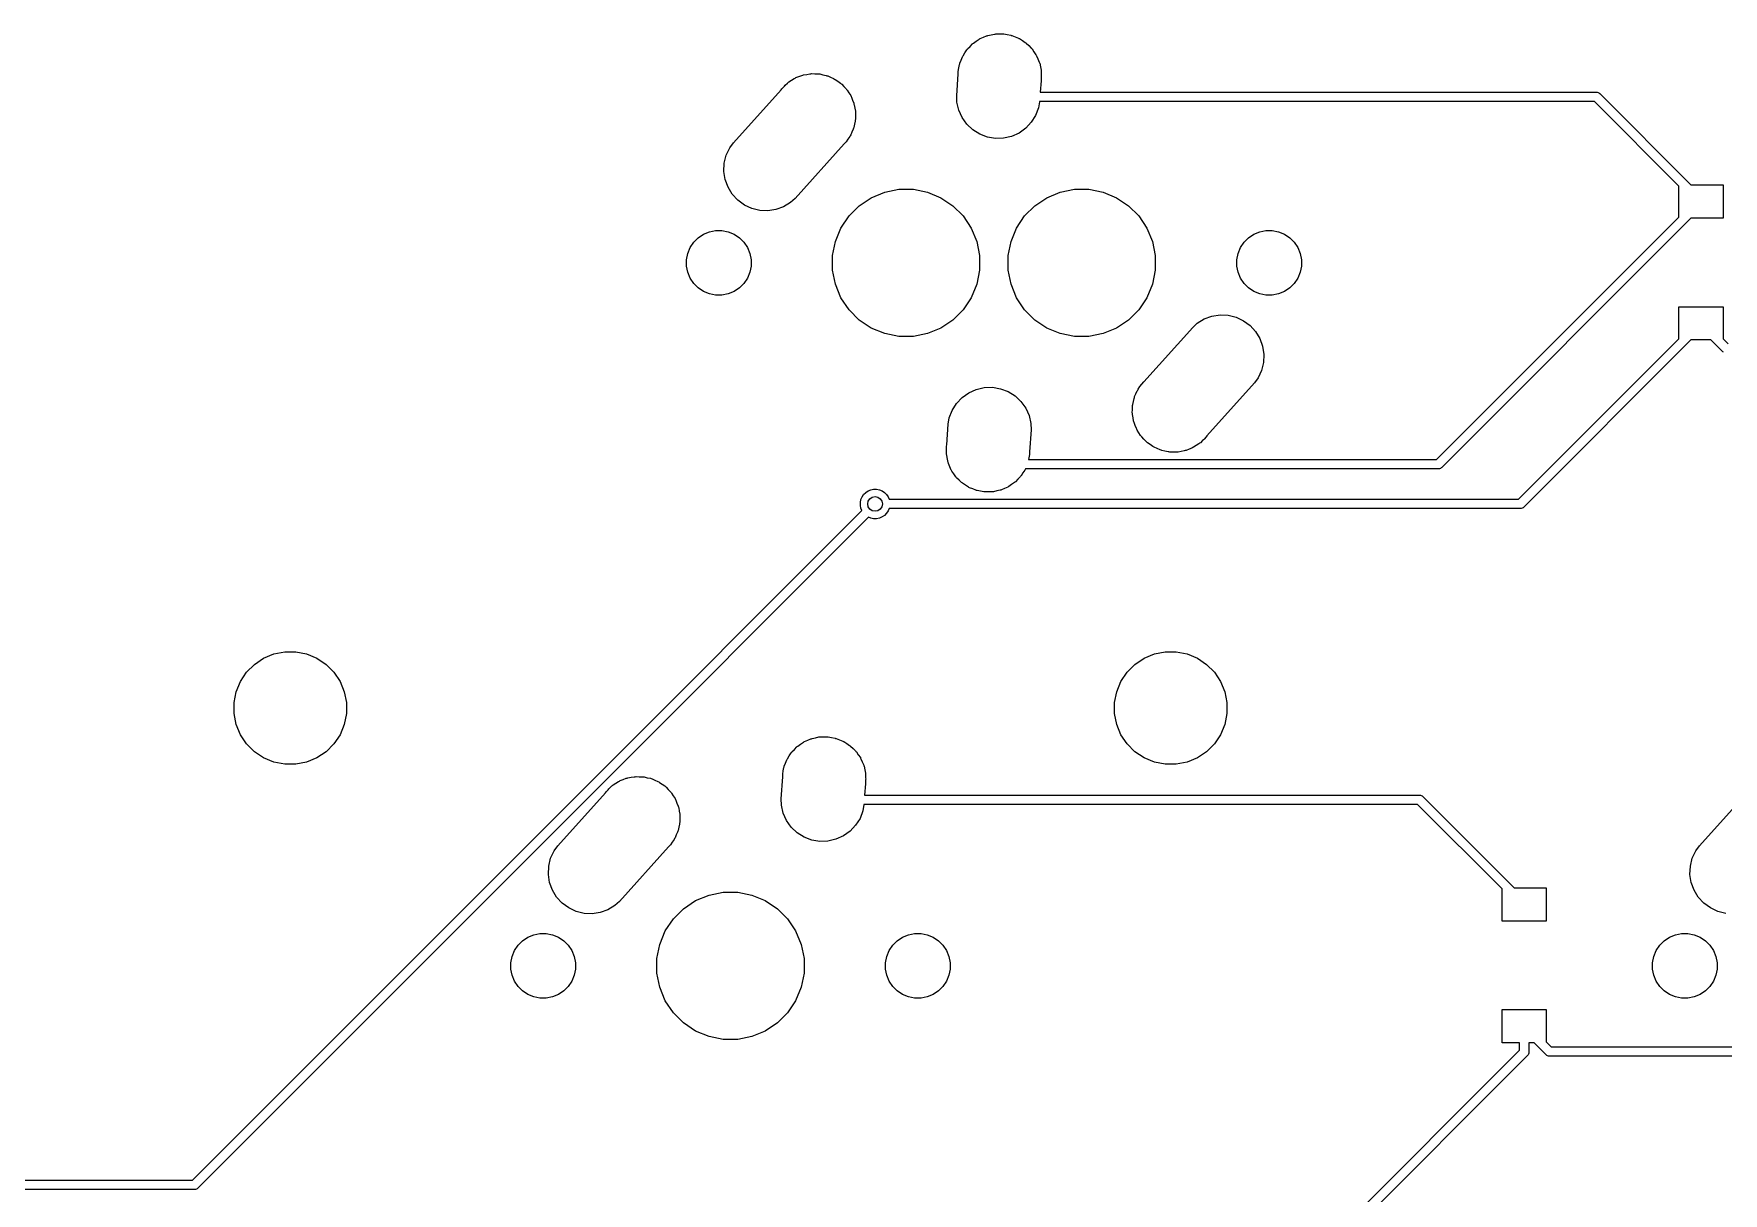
# Model space of a CAD drawing. Extents: x -662 to -203, y -195 to -58.
# Drawn here: x -544.35 to -498.54, y -151.46 to -120.04 of the extents above; entities that cross this region are included whole.
import ezdxf

# ---------------------------------------------------------------- set-up
doc = ezdxf.new("R2010")
doc.units = 0
doc.layers.add('BLACK', color=7, linetype='CONTINUOUS')

msp = doc.modelspace()

# ---------------------------------------------------------------- linework, layer by layer
at = {"layer": 'BLACK', "linetype": 'CONTINUOUS'}
for p, q in [((-519.048, -120.479), (-519.037, -120.467)), ((-519.037, -120.467), (-519.027, -120.454)), ((-519.027, -120.454), (-518.961, -120.387)), ((-518.961, -120.387), (-518.896, -120.318)), ((-518.896, -120.318), (-518.883, -120.309)), ((-518.883, -120.309), (-518.871, -120.297)), ((-518.871, -120.297), (-518.792, -120.244)), ((-518.792, -120.244), (-518.716, -120.19)), ((-518.716, -120.19), (-518.7, -120.183)), ((-518.7, -120.183), (-518.687, -120.174)), ((-518.687, -120.174), (-518.599, -120.138)), ((-518.599, -120.138), (-518.513, -120.099)), ((-518.513, -120.099), (-518.497, -120.095)), ((-518.497, -120.095), (-518.482, -120.089)), ((-518.482, -120.089), (-518.389, -120.071)), ((-518.389, -120.071), (-518.297, -120.049)), ((-518.297, -120.049), (-518.281, -120.049)), ((-518.281, -120.049), (-518.264, -120.046)), ((-518.264, -120.046), (-518.17, -120.046)), ((-518.17, -120.046), (-518.076, -120.043)), ((-518.076, -120.043), (-518.059, -120.046)), ((-518.059, -120.046), (-518.043, -120.046)), ((-518.043, -120.046), (-517.95, -120.064)), ((-517.95, -120.064), (-517.857, -120.08)), ((-517.857, -120.08), (-517.842, -120.086)), ((-517.842, -120.086), (-517.825, -120.089)), ((-517.825, -120.089), (-517.738, -120.125)), ((-517.738, -120.125), (-517.65, -120.159)), ((-517.65, -120.159), (-517.636, -120.167)), ((-517.636, -120.167), (-517.621, -120.174)), ((-517.621, -120.174), (-517.542, -120.226)), ((-517.542, -120.226), (-517.462, -120.276)), ((-517.462, -120.276), (-517.45, -120.288)), ((-517.45, -120.288), (-517.437, -120.297)), ((-517.437, -120.297), (-517.37, -120.364)), ((-517.37, -120.364), (-517.301, -120.428)), ((-517.301, -120.428), (-517.292, -120.442)), ((-517.292, -120.442), (-517.28, -120.454)), ((-517.28, -120.454), (-517.227, -120.532)), ((-519.26, -120.967), (-519.245, -120.874)), ((-519.245, -120.874), (-519.239, -120.859)), ((-519.239, -120.859), (-519.235, -120.843)), ((-519.235, -120.843), (-519.199, -120.755)), ((-519.199, -120.755), (-519.166, -120.667)), ((-519.166, -120.667), (-519.157, -120.653)), ((-519.157, -120.653), (-519.151, -120.638)), ((-519.151, -120.638), (-519.098, -120.559)), ((-519.098, -120.559), (-519.048, -120.479)), ((-517.227, -120.532), (-517.173, -120.609)), ((-517.173, -120.609), (-517.166, -120.624)), ((-517.166, -120.624), (-517.157, -120.638)), ((-517.157, -120.638), (-517.121, -120.725)), ((-517.121, -120.725), (-517.082, -120.811)), ((-517.082, -120.811), (-517.078, -120.827)), ((-517.078, -120.827), (-517.072, -120.843)), ((-517.072, -120.843), (-517.053, -120.935)), ((-517.053, -120.935), (-517.032, -121.027)), ((-523.972, -121.438), (-523.911, -121.377)), ((-523.911, -121.377), (-523.89, -121.363)), ((-523.89, -121.363), (-523.872, -121.346)), ((-523.872, -121.346), (-523.798, -121.302)), ((-523.798, -121.302), (-523.727, -121.254)), ((-523.727, -121.254), (-523.703, -121.244)), ((-523.703, -121.244), (-523.682, -121.231)), ((-523.682, -121.231), (-523.601, -121.202)), ((-523.601, -121.202), (-523.522, -121.169)), ((-523.522, -121.169), (-523.497, -121.164)), ((-523.497, -121.164), (-523.474, -121.156)), ((-523.474, -121.156), (-523.389, -121.142)), ((-523.389, -121.142), (-523.304, -121.126)), ((-523.304, -121.126), (-523.279, -121.126)), ((-523.279, -121.126), (-523.255, -121.122)), ((-523.255, -121.122), (-523.169, -121.126)), ((-523.169, -121.126), (-523.083, -121.126)), ((-523.083, -121.126), (-523.058, -121.131)), ((-523.058, -121.131), (-523.033, -121.132)), ((-523.033, -121.132), (-522.95, -121.152)), ((-522.95, -121.152), (-522.865, -121.169)), ((-522.865, -121.169), (-522.842, -121.178)), ((-522.842, -121.178), (-522.818, -121.184)), ((-522.818, -121.184), (-522.74, -121.221)), ((-522.74, -121.221), (-522.661, -121.254)), ((-522.661, -121.254), (-522.64, -121.268)), ((-522.64, -121.268), (-522.617, -121.278)), ((-522.617, -121.278), (-522.548, -121.329)), ((-522.548, -121.329), (-522.477, -121.377)), ((-522.477, -121.377), (-522.459, -121.395)), ((-519.32, -121.728), (-519.279, -121.132)), ((-519.279, -121.06), (-519.26, -120.967)), ((-519.279, -121.132), (-519.279, -121.06)), ((-517.036, -121.32), (-517.057, -121.624)), ((-517.029, -121.282), (-517.036, -121.32)), ((-517.032, -121.027), (-517.032, -121.044)), ((-517.032, -121.044), (-517.029, -121.06)), ((-517.029, -121.06), (-517.029, -121.154)), ((-517.029, -121.154), (-517.028, -121.193)), ((-517.028, -121.193), (-517.029, -121.209)), ((-517.029, -121.209), (-517.029, -121.282)), ((-525.378, -123.001), (-524.085, -121.559)), ((-524.085, -121.559), (-524.067, -121.534)), ((-524.067, -121.534), (-524.011, -121.477)), ((-524.011, -121.477), (-523.994, -121.458)), ((-523.994, -121.458), (-523.972, -121.438)), ((-522.459, -121.395), (-522.439, -121.409)), ((-522.439, -121.409), (-522.381, -121.473)), ((-522.381, -121.473), (-522.32, -121.534)), ((-522.32, -121.534), (-522.306, -121.554)), ((-522.306, -121.554), (-522.289, -121.573)), ((-522.289, -121.573), (-522.244, -121.646)), ((-522.244, -121.646), (-522.197, -121.718)), ((-522.197, -121.718), (-522.187, -121.741)), ((-522.187, -121.741), (-522.174, -121.762)), ((-522.174, -121.762), (-522.145, -121.843)), ((-522.145, -121.843), (-522.112, -121.923)), ((-519.315, -121.894), (-519.32, -121.728)), ((-517.057, -121.624), (-501.985, -121.624)), ((-501.985, -121.624), (-501.979, -121.623)), ((-501.979, -121.623), (-501.973, -121.624)), ((-501.973, -121.624), (-501.954, -121.626)), ((-501.954, -121.626), (-501.93, -121.633)), ((-501.93, -121.633), (-501.908, -121.645)), ((-501.908, -121.645), (-501.889, -121.66)), ((-501.889, -121.66), (-501.885, -121.665)), ((-501.885, -121.665), (-499.412, -124.138)), ((-522.112, -121.923), (-522.107, -121.947)), ((-522.107, -121.947), (-522.098, -121.971)), ((-522.098, -121.971), (-522.085, -122.056)), ((-522.085, -122.056), (-522.069, -122.14)), ((-522.069, -122.14), (-522.069, -122.165)), ((-522.069, -122.165), (-522.065, -122.19)), ((-522.065, -122.19), (-522.069, -122.276)), ((-522.069, -122.276), (-522.069, -122.362)), ((-519.265, -122.11), (-519.315, -121.894)), ((-519.175, -122.313), (-519.265, -122.11)), ((-517.181, -122.254), (-517.299, -122.442)), ((-517.103, -122.047), (-517.181, -122.254)), ((-517.075, -121.883), (-517.103, -122.047)), ((-502.032, -121.878), (-517.075, -121.878)), ((-517.075, -121.878), (-517.075, -121.883)), ((-499.742, -124.168), (-502.032, -121.878)), ((-522.164, -122.704), (-522.197, -122.784)), ((-522.127, -122.626), (-522.164, -122.704)), ((-522.121, -122.602), (-522.127, -122.626)), ((-522.112, -122.579), (-522.121, -122.602)), ((-522.095, -122.495), (-522.112, -122.579)), ((-522.075, -122.411), (-522.095, -122.495)), ((-522.074, -122.386), (-522.075, -122.411)), ((-522.069, -122.362), (-522.074, -122.386)), ((-519.046, -122.493), (-519.175, -122.313)), ((-518.885, -122.645), (-519.046, -122.493)), ((-518.697, -122.763), (-518.885, -122.645)), ((-518.49, -122.842), (-518.697, -122.763)), ((-517.632, -122.732), (-517.834, -122.822)), ((-517.451, -122.603), (-517.632, -122.732)), ((-517.299, -122.442), (-517.451, -122.603)), ((-525.57, -123.335), (-525.476, -123.134)), ((-525.476, -123.134), (-525.378, -123.001)), ((-522.377, -123.025), (-523.703, -124.503)), ((-522.32, -122.968), (-522.377, -123.025)), ((-522.272, -122.896), (-522.32, -122.968)), ((-522.221, -122.827), (-522.272, -122.896)), ((-522.211, -122.804), (-522.221, -122.827)), ((-522.197, -122.784), (-522.211, -122.804)), ((-518.271, -122.878), (-518.49, -122.842)), ((-518.05, -122.872), (-518.271, -122.878)), ((-517.834, -122.822), (-518.05, -122.872)), ((-525.632, -123.772), (-525.623, -123.55)), ((-525.623, -123.55), (-525.57, -123.335)), ((-525.599, -123.991), (-525.632, -123.772)), ((-525.523, -124.199), (-525.599, -123.991)), ((-499.412, -124.138), (-498.542, -124.138)), ((-498.542, -124.138), (-498.542, -125.038)), ((-525.408, -124.389), (-525.523, -124.199)), ((-525.259, -124.552), (-525.408, -124.389)), ((-525.08, -124.683), (-525.259, -124.552)), ((-523.703, -124.503), (-523.826, -124.615)), ((-521.965, -124.702), (-521.638, -124.484)), ((-521.638, -124.484), (-521.275, -124.333)), ((-521.275, -124.333), (-520.89, -124.257)), ((-520.89, -124.257), (-520.497, -124.257)), ((-520.497, -124.257), (-520.112, -124.333)), ((-520.112, -124.333), (-519.749, -124.484)), ((-519.749, -124.484), (-519.423, -124.702)), ((-517.202, -124.702), (-516.876, -124.484)), ((-516.876, -124.484), (-516.513, -124.333)), ((-516.513, -124.333), (-516.128, -124.257)), ((-516.128, -124.257), (-515.735, -124.257)), ((-515.735, -124.257), (-515.35, -124.333)), ((-515.35, -124.333), (-514.987, -124.484)), ((-514.987, -124.484), (-514.66, -124.702)), ((-499.742, -125.008), (-499.742, -124.168)), ((-524.879, -124.777), (-525.08, -124.683)), ((-524.664, -124.83), (-524.879, -124.777)), ((-524.443, -124.839), (-524.664, -124.83)), ((-524.223, -124.806), (-524.443, -124.839)), ((-524.015, -124.73), (-524.223, -124.806)), ((-523.826, -124.615), (-524.015, -124.73)), ((-522.461, -125.306), (-522.242, -124.98)), ((-522.242, -124.98), (-521.965, -124.702)), ((-519.423, -124.702), (-519.145, -124.98)), ((-519.145, -124.98), (-518.927, -125.306)), ((-517.698, -125.306), (-517.48, -124.98)), ((-517.48, -124.98), (-517.202, -124.702)), ((-514.66, -124.702), (-514.382, -124.98)), ((-514.382, -124.98), (-514.164, -125.306)), ((-506.309, -131.576), (-499.742, -125.008)), ((-499.412, -125.038), (-506.162, -131.788)), ((-498.542, -125.038), (-499.412, -125.038)), ((-526.331, -125.571), (-526.188, -125.475)), ((-526.188, -125.475), (-526.029, -125.409)), ((-526.029, -125.409), (-525.86, -125.376)), ((-525.86, -125.376), (-525.687, -125.376)), ((-525.687, -125.376), (-525.518, -125.409)), ((-525.518, -125.409), (-525.359, -125.475)), ((-525.359, -125.475), (-525.216, -125.571)), ((-522.611, -125.669), (-522.461, -125.306)), ((-518.927, -125.306), (-518.776, -125.669)), ((-517.848, -125.669), (-517.698, -125.306)), ((-514.164, -125.306), (-514.014, -125.669)), ((-511.409, -125.571), (-511.266, -125.475)), ((-511.266, -125.475), (-511.106, -125.409)), ((-511.106, -125.409), (-510.937, -125.376)), ((-510.937, -125.376), (-510.765, -125.376)), ((-510.765, -125.376), (-510.596, -125.409)), ((-510.596, -125.409), (-510.437, -125.475)), ((-510.437, -125.475), (-510.293, -125.571)), ((-526.615, -125.995), (-526.549, -125.836)), ((-526.549, -125.836), (-526.453, -125.693)), ((-526.453, -125.693), (-526.331, -125.571)), ((-525.216, -125.571), (-525.094, -125.693)), ((-525.094, -125.693), (-524.998, -125.836)), ((-524.998, -125.836), (-524.932, -125.995)), ((-522.688, -126.054), (-522.611, -125.669)), ((-518.776, -125.669), (-518.7, -126.054)), ((-517.925, -126.054), (-517.848, -125.669)), ((-514.014, -125.669), (-513.937, -126.054)), ((-511.693, -125.995), (-511.627, -125.836)), ((-511.627, -125.836), (-511.531, -125.693)), ((-511.531, -125.693), (-511.409, -125.571)), ((-510.293, -125.571), (-510.171, -125.693)), ((-510.171, -125.693), (-510.076, -125.836)), ((-510.076, -125.836), (-510.01, -125.995)), ((-526.649, -126.165), (-526.615, -125.995)), ((-526.649, -126.337), (-526.649, -126.165)), ((-526.615, -126.506), (-526.649, -126.337)), ((-524.932, -125.995), (-524.899, -126.165)), ((-524.899, -126.337), (-524.932, -126.506)), ((-524.899, -126.165), (-524.899, -126.337)), ((-522.688, -126.447), (-522.688, -126.054)), ((-518.7, -126.054), (-518.7, -126.447)), ((-517.925, -126.447), (-517.925, -126.054)), ((-513.937, -126.054), (-513.937, -126.447)), ((-511.726, -126.165), (-511.693, -125.995)), ((-511.726, -126.337), (-511.726, -126.165)), ((-511.693, -126.506), (-511.726, -126.337)), ((-510.01, -125.995), (-509.976, -126.165)), ((-509.976, -126.337), (-510.01, -126.506)), ((-509.976, -126.165), (-509.976, -126.337)), ((-526.549, -126.665), (-526.615, -126.506)), ((-526.453, -126.808), (-526.549, -126.665)), ((-526.331, -126.93), (-526.453, -126.808)), ((-525.094, -126.808), (-525.216, -126.93)), ((-524.998, -126.665), (-525.094, -126.808)), ((-524.932, -126.506), (-524.998, -126.665)), ((-522.611, -126.832), (-522.688, -126.447)), ((-522.461, -127.195), (-522.611, -126.832)), ((-518.776, -126.832), (-518.927, -127.195)), ((-518.7, -126.447), (-518.776, -126.832)), ((-517.848, -126.832), (-517.925, -126.447)), ((-517.698, -127.195), (-517.848, -126.832)), ((-514.014, -126.832), (-514.164, -127.195)), ((-513.937, -126.447), (-514.014, -126.832)), ((-511.627, -126.665), (-511.693, -126.506)), ((-511.531, -126.808), (-511.627, -126.665)), ((-511.409, -126.93), (-511.531, -126.808)), ((-510.171, -126.808), (-510.293, -126.93)), ((-510.076, -126.665), (-510.171, -126.808)), ((-510.01, -126.506), (-510.076, -126.665)), ((-526.188, -127.026), (-526.331, -126.93)), ((-526.029, -127.092), (-526.188, -127.026)), ((-525.86, -127.126), (-526.029, -127.092)), ((-525.687, -127.126), (-525.86, -127.126)), ((-525.518, -127.092), (-525.687, -127.126)), ((-525.359, -127.026), (-525.518, -127.092)), ((-525.216, -126.93), (-525.359, -127.026)), ((-522.242, -127.522), (-522.461, -127.195)), ((-518.927, -127.195), (-519.145, -127.522)), ((-517.48, -127.522), (-517.698, -127.195)), ((-514.164, -127.195), (-514.382, -127.522)), ((-511.266, -127.026), (-511.409, -126.93)), ((-511.106, -127.092), (-511.266, -127.026)), ((-510.937, -127.126), (-511.106, -127.092)), ((-510.765, -127.126), (-510.937, -127.126)), ((-510.596, -127.092), (-510.765, -127.126)), ((-510.437, -127.026), (-510.596, -127.092)), ((-510.293, -126.93), (-510.437, -127.026)), ((-521.965, -127.799), (-522.242, -127.522)), ((-521.638, -128.018), (-521.965, -127.799)), ((-519.423, -127.799), (-519.749, -128.018)), ((-519.145, -127.522), (-519.423, -127.799)), ((-517.202, -127.799), (-517.48, -127.522)), ((-516.876, -128.018), (-517.202, -127.799)), ((-514.66, -127.799), (-514.987, -128.018)), ((-514.382, -127.522), (-514.66, -127.799)), ((-512.799, -127.886), (-512.61, -127.771)), ((-512.61, -127.771), (-512.401, -127.696)), ((-512.401, -127.696), (-512.182, -127.662)), ((-512.182, -127.662), (-511.961, -127.672)), ((-511.961, -127.672), (-511.746, -127.724)), ((-511.746, -127.724), (-511.545, -127.818)), ((-499.742, -128.308), (-499.742, -127.438)), ((-499.742, -127.438), (-498.542, -127.438)), ((-498.542, -127.438), (-498.542, -128.308)), ((-521.275, -128.168), (-521.638, -128.018)), ((-520.89, -128.245), (-521.275, -128.168)), ((-520.497, -128.245), (-520.89, -128.245)), ((-520.112, -128.168), (-520.497, -128.245)), ((-519.749, -128.018), (-520.112, -128.168)), ((-516.513, -128.168), (-516.876, -128.018)), ((-516.128, -128.245), (-516.513, -128.168)), ((-515.735, -128.245), (-516.128, -128.245)), ((-515.35, -128.168), (-515.735, -128.245)), ((-514.987, -128.018), (-515.35, -128.168)), ((-514.248, -129.477), (-512.922, -127.998)), ((-512.922, -127.998), (-512.799, -127.886)), ((-511.545, -127.818), (-511.366, -127.949)), ((-511.366, -127.949), (-511.217, -128.113)), ((-511.217, -128.113), (-511.102, -128.302)), ((-511.102, -128.302), (-511.026, -128.511)), ((-511.026, -128.511), (-510.992, -128.73)), ((-504.089, -132.656), (-499.742, -128.308)), ((-499.412, -128.338), (-503.942, -132.868)), ((-498.871, -128.338), (-499.412, -128.338)), ((-498.552, -128.657), (-498.871, -128.338)), ((-498.548, -128.662), (-498.552, -128.657)), ((-498.534, -128.674), (-498.548, -128.662)), ((-498.542, -128.308), (-498.406, -128.445)), ((-511.055, -129.166), (-511.149, -129.367)), ((-511.002, -128.951), (-511.055, -129.166)), ((-510.992, -128.73), (-511.002, -128.951)), ((-518.791, -129.679), (-518.575, -129.629)), ((-518.575, -129.629), (-518.353, -129.623)), ((-518.353, -129.623), (-518.135, -129.66)), ((-514.404, -129.674), (-514.353, -129.605)), ((-514.353, -129.605), (-514.305, -129.534)), ((-514.305, -129.534), (-514.248, -129.477)), ((-511.247, -129.501), (-512.54, -130.942)), ((-511.149, -129.367), (-511.247, -129.501)), ((-519.443, -130.247), (-519.326, -130.059)), ((-519.326, -130.059), (-519.174, -129.898)), ((-519.174, -129.898), (-518.993, -129.77)), ((-518.993, -129.77), (-518.791, -129.679)), ((-518.135, -129.66), (-517.928, -129.739)), ((-517.928, -129.739), (-517.74, -129.856)), ((-517.74, -129.856), (-517.579, -130.008)), ((-517.579, -130.008), (-517.45, -130.189)), ((-514.551, -130.115), (-514.55, -130.09)), ((-514.55, -130.09), (-514.53, -130.007)), ((-514.53, -130.007), (-514.513, -129.923)), ((-514.513, -129.923), (-514.503, -129.899)), ((-514.503, -129.899), (-514.497, -129.875)), ((-514.497, -129.875), (-514.461, -129.797)), ((-514.461, -129.797), (-514.428, -129.718)), ((-514.428, -129.718), (-514.414, -129.697)), ((-514.414, -129.697), (-514.404, -129.674)), ((-519.55, -130.618), (-519.522, -130.454)), ((-519.522, -130.454), (-519.443, -130.247)), ((-517.45, -130.189), (-517.359, -130.391)), ((-517.359, -130.391), (-517.31, -130.607)), ((-514.56, -130.312), (-514.556, -130.226)), ((-514.556, -130.337), (-514.56, -130.312)), ((-514.556, -130.14), (-514.551, -130.115)), ((-514.556, -130.226), (-514.556, -130.14)), ((-514.556, -130.362), (-514.556, -130.337)), ((-514.539, -130.446), (-514.556, -130.362)), ((-514.526, -130.531), (-514.539, -130.446)), ((-514.518, -130.554), (-514.526, -130.531)), ((-514.513, -130.579), (-514.518, -130.554)), ((-519.589, -131.182), (-519.55, -130.618)), ((-517.305, -130.773), (-517.346, -131.369)), ((-517.31, -130.607), (-517.305, -130.773)), ((-514.48, -130.658), (-514.513, -130.579)), ((-514.451, -130.739), (-514.48, -130.658)), ((-514.438, -130.761), (-514.451, -130.739)), ((-514.428, -130.784), (-514.438, -130.761)), ((-514.38, -130.855), (-514.428, -130.784)), ((-514.336, -130.929), (-514.38, -130.855)), ((-514.319, -130.947), (-514.336, -130.929)), ((-514.305, -130.968), (-514.319, -130.947)), ((-514.244, -131.029), (-514.305, -130.968)), ((-512.557, -130.968), (-512.614, -131.025)), ((-512.54, -130.942), (-512.557, -130.968)), ((-519.597, -131.308), (-519.596, -131.292)), ((-519.596, -131.347), (-519.597, -131.308)), ((-519.596, -131.22), (-519.589, -131.182)), ((-519.596, -131.292), (-519.596, -131.22)), ((-519.596, -131.442), (-519.596, -131.347)), ((-519.593, -131.458), (-519.596, -131.442)), ((-519.592, -131.474), (-519.593, -131.458)), ((-517.346, -131.442), (-517.365, -131.534)), ((-517.346, -131.369), (-517.346, -131.442)), ((-514.186, -131.092), (-514.244, -131.029)), ((-514.166, -131.107), (-514.186, -131.092)), ((-514.148, -131.125), (-514.166, -131.107)), ((-514.077, -131.172), (-514.148, -131.125)), ((-514.007, -131.223), (-514.077, -131.172)), ((-513.985, -131.234), (-514.007, -131.223)), ((-513.964, -131.248), (-513.985, -131.234)), ((-513.885, -131.281), (-513.964, -131.248)), ((-513.807, -131.317), (-513.885, -131.281)), ((-513.782, -131.323), (-513.807, -131.317)), ((-513.759, -131.332), (-513.782, -131.323)), ((-513.675, -131.349), (-513.759, -131.332)), ((-513.591, -131.37), (-513.675, -131.349)), ((-513.566, -131.371), (-513.591, -131.37)), ((-513.542, -131.376), (-513.566, -131.371)), ((-513.456, -131.376), (-513.542, -131.376)), ((-513.37, -131.379), (-513.456, -131.376)), ((-513.345, -131.376), (-513.37, -131.379)), ((-513.32, -131.376), (-513.345, -131.376)), ((-513.236, -131.359), (-513.32, -131.376)), ((-513.151, -131.346), (-513.236, -131.359)), ((-513.128, -131.337), (-513.151, -131.346)), ((-513.103, -131.332), (-513.128, -131.337)), ((-513.023, -131.3), (-513.103, -131.332)), ((-512.943, -131.27), (-513.023, -131.3)), ((-512.921, -131.257), (-512.943, -131.27)), ((-512.898, -131.248), (-512.921, -131.257)), ((-512.827, -131.2), (-512.898, -131.248)), ((-512.753, -131.155), (-512.827, -131.2)), ((-512.735, -131.138), (-512.753, -131.155)), ((-512.714, -131.125), (-512.735, -131.138)), ((-512.653, -131.064), (-512.714, -131.125)), ((-512.631, -131.043), (-512.653, -131.064)), ((-512.614, -131.025), (-512.631, -131.043)), ((-519.571, -131.566), (-519.592, -131.474)), ((-519.553, -131.659), (-519.571, -131.566)), ((-519.547, -131.674), (-519.553, -131.659)), ((-519.543, -131.69), (-519.547, -131.674)), ((-519.504, -131.776), (-519.543, -131.69)), ((-519.468, -131.864), (-519.504, -131.776)), ((-519.459, -131.877), (-519.468, -131.864)), ((-519.452, -131.893), (-519.459, -131.877)), ((-519.397, -131.969), (-519.452, -131.893)), ((-517.474, -131.864), (-517.527, -131.942)), ((-517.468, -131.848), (-517.474, -131.864)), ((-517.459, -131.834), (-517.468, -131.848)), ((-517.457, -131.83), (-517.459, -131.834)), ((-506.263, -131.83), (-517.457, -131.83)), ((-517.365, -131.534), (-517.372, -131.576)), ((-517.372, -131.576), (-506.309, -131.576)), ((-506.256, -131.83), (-506.263, -131.83)), ((-506.25, -131.83), (-506.256, -131.83)), ((-506.232, -131.828), (-506.25, -131.83)), ((-506.208, -131.821), (-506.232, -131.828)), ((-506.186, -131.809), (-506.208, -131.821)), ((-506.166, -131.793), (-506.186, -131.809)), ((-506.162, -131.788), (-506.166, -131.793)), ((-521.651, -132.398), (-521.574, -132.383)), ((-521.574, -132.383), (-521.495, -132.383)), ((-521.495, -132.383), (-521.418, -132.398)), ((-519.345, -132.048), (-519.397, -131.969)), ((-519.333, -132.06), (-519.345, -132.048)), ((-519.324, -132.073), (-519.333, -132.06)), ((-519.255, -132.138), (-519.324, -132.073)), ((-519.188, -132.205), (-519.255, -132.138)), ((-519.174, -132.214), (-519.188, -132.205)), ((-519.162, -132.225), (-519.174, -132.214)), ((-519.082, -132.275), (-519.162, -132.225)), ((-519.004, -132.328), (-519.082, -132.275)), ((-518.989, -132.334), (-519.004, -132.328)), ((-518.975, -132.343), (-518.989, -132.334)), ((-518.886, -132.376), (-518.975, -132.343)), ((-518.799, -132.412), (-518.886, -132.376)), ((-518.025, -132.364), (-518.111, -132.402)), ((-517.938, -132.328), (-518.025, -132.364)), ((-517.924, -132.318), (-517.938, -132.328)), ((-517.909, -132.312), (-517.924, -132.318)), ((-517.832, -132.257), (-517.909, -132.312)), ((-517.754, -132.205), (-517.832, -132.257)), ((-517.742, -132.193), (-517.754, -132.205)), ((-517.729, -132.183), (-517.742, -132.193)), ((-517.664, -132.115), (-517.729, -132.183)), ((-517.597, -132.048), (-517.664, -132.115)), ((-517.588, -132.034), (-517.597, -132.048)), ((-517.577, -132.022), (-517.588, -132.034)), ((-517.527, -131.942), (-517.577, -132.022)), ((-521.935, -132.743), (-521.919, -132.666)), ((-521.935, -132.822), (-521.935, -132.743)), ((-521.919, -132.899), (-521.935, -132.822)), ((-521.919, -132.666), (-521.889, -132.593)), ((-521.889, -132.593), (-521.845, -132.528)), ((-521.845, -132.528), (-521.79, -132.472)), ((-521.79, -132.472), (-521.724, -132.428)), ((-521.724, -132.428), (-521.651, -132.398)), ((-521.418, -132.398), (-521.345, -132.428)), ((-521.345, -132.428), (-521.28, -132.472)), ((-521.28, -132.472), (-521.224, -132.528)), ((-521.224, -132.528), (-521.18, -132.593)), ((-521.18, -132.593), (-521.154, -132.656)), ((-521.154, -132.656), (-504.089, -132.656)), ((-518.783, -132.416), (-518.799, -132.412)), ((-518.767, -132.422), (-518.783, -132.416)), ((-518.674, -132.437), (-518.767, -132.422)), ((-518.582, -132.456), (-518.674, -132.437)), ((-518.565, -132.456), (-518.582, -132.456)), ((-518.549, -132.458), (-518.565, -132.456)), ((-518.455, -132.456), (-518.549, -132.458)), ((-518.36, -132.456), (-518.455, -132.456)), ((-518.344, -132.452), (-518.36, -132.456)), ((-518.327, -132.452), (-518.344, -132.452)), ((-518.236, -132.431), (-518.327, -132.452)), ((-518.143, -132.412), (-518.236, -132.431)), ((-518.128, -132.406), (-518.143, -132.412)), ((-518.111, -132.402), (-518.128, -132.406)), ((-529.487, -140.556), (-521.893, -132.962)), ((-521.714, -133.141), (-529.308, -140.735)), ((-521.893, -132.962), (-521.919, -132.899)), ((-521.651, -133.167), (-521.714, -133.141)), ((-521.574, -133.183), (-521.651, -133.167)), ((-521.495, -133.183), (-521.574, -133.183)), ((-521.418, -133.167), (-521.495, -133.183)), ((-521.345, -133.137), (-521.418, -133.167)), ((-521.28, -133.093), (-521.345, -133.137)), ((-521.224, -133.038), (-521.28, -133.093)), ((-521.18, -132.972), (-521.224, -133.038)), ((-521.154, -132.91), (-521.18, -132.972)), ((-504.043, -132.91), (-521.154, -132.91)), ((-504.036, -132.91), (-504.043, -132.91)), ((-504.03, -132.91), (-504.036, -132.91)), ((-504.012, -132.908), (-504.03, -132.91)), ((-503.988, -132.901), (-504.012, -132.908)), ((-503.966, -132.889), (-503.988, -132.901)), ((-503.946, -132.873), (-503.966, -132.889)), ((-503.942, -132.868), (-503.946, -132.873)), ((-538.366, -137.132), (-538.116, -136.965)), ((-538.116, -136.965), (-537.839, -136.85)), ((-537.839, -136.85), (-537.544, -136.792)), ((-537.544, -136.792), (-537.244, -136.792)), ((-537.244, -136.792), (-536.95, -136.85)), ((-536.95, -136.85), (-536.672, -136.965)), ((-536.672, -136.965), (-536.423, -137.132)), ((-514.49, -137.132), (-514.24, -136.965)), ((-514.24, -136.965), (-513.963, -136.85)), ((-513.963, -136.85), (-513.668, -136.792)), ((-513.668, -136.792), (-513.368, -136.792)), ((-513.368, -136.792), (-513.074, -136.85)), ((-513.074, -136.85), (-512.796, -136.965)), ((-512.796, -136.965), (-512.547, -137.132)), ((-538.745, -137.594), (-538.578, -137.344)), ((-538.578, -137.344), (-538.366, -137.132)), ((-536.423, -137.132), (-536.21, -137.344)), ((-536.21, -137.344), (-536.044, -137.594)), ((-514.869, -137.594), (-514.702, -137.344)), ((-514.702, -137.344), (-514.49, -137.132)), ((-512.547, -137.132), (-512.334, -137.344)), ((-512.334, -137.344), (-512.168, -137.594)), ((-538.918, -138.166), (-538.86, -137.871)), ((-538.86, -137.871), (-538.745, -137.594)), ((-536.044, -137.594), (-535.929, -137.871)), ((-535.929, -137.871), (-535.87, -138.166)), ((-515.042, -138.166), (-514.984, -137.871)), ((-514.984, -137.871), (-514.869, -137.594)), ((-512.168, -137.594), (-512.053, -137.871)), ((-512.053, -137.871), (-511.994, -138.166)), ((-538.918, -138.466), (-538.918, -138.166)), ((-535.87, -138.166), (-535.87, -138.466)), ((-515.042, -138.466), (-515.042, -138.166)), ((-511.994, -138.166), (-511.994, -138.466)), ((-538.86, -138.76), (-538.918, -138.466)), ((-538.745, -139.038), (-538.86, -138.76)), ((-535.929, -138.76), (-536.044, -139.038)), ((-535.87, -138.466), (-535.929, -138.76)), ((-514.984, -138.76), (-515.042, -138.466)), ((-514.869, -139.038), (-514.984, -138.76)), ((-512.053, -138.76), (-512.168, -139.038)), ((-511.994, -138.466), (-512.053, -138.76)), ((-538.578, -139.287), (-538.745, -139.038)), ((-536.044, -139.038), (-536.21, -139.287)), ((-523.555, -139.294), (-523.478, -139.24)), ((-523.478, -139.24), (-523.463, -139.233)), ((-523.463, -139.233), (-523.449, -139.224)), ((-523.449, -139.224), (-523.362, -139.188)), ((-523.362, -139.188), (-523.276, -139.149)), ((-523.276, -139.149), (-523.26, -139.145)), ((-523.26, -139.145), (-523.244, -139.139)), ((-523.244, -139.139), (-523.152, -139.121)), ((-523.152, -139.121), (-523.06, -139.099)), ((-523.06, -139.099), (-523.043, -139.099)), ((-523.043, -139.099), (-523.027, -139.096)), ((-523.027, -139.096), (-522.933, -139.096)), ((-522.933, -139.096), (-522.838, -139.093)), ((-522.838, -139.093), (-522.822, -139.096)), ((-522.822, -139.096), (-522.805, -139.096)), ((-522.805, -139.096), (-522.713, -139.114)), ((-522.713, -139.114), (-522.62, -139.13)), ((-522.62, -139.13), (-522.604, -139.136)), ((-522.604, -139.136), (-522.588, -139.139)), ((-522.588, -139.139), (-522.501, -139.175)), ((-522.501, -139.175), (-522.413, -139.209)), ((-522.413, -139.209), (-522.399, -139.217)), ((-522.399, -139.217), (-522.383, -139.224)), ((-522.383, -139.224), (-522.305, -139.276)), ((-514.702, -139.287), (-514.869, -139.038)), ((-512.168, -139.038), (-512.334, -139.287)), ((-538.366, -139.499), (-538.578, -139.287)), ((-538.116, -139.666), (-538.366, -139.499)), ((-537.839, -139.781), (-538.116, -139.666)), ((-536.672, -139.666), (-536.95, -139.781)), ((-536.423, -139.499), (-536.672, -139.666)), ((-536.21, -139.287), (-536.423, -139.499)), ((-523.962, -139.805), (-523.928, -139.717)), ((-523.928, -139.717), (-523.919, -139.703)), ((-523.919, -139.703), (-523.913, -139.688)), ((-523.913, -139.688), (-523.861, -139.609)), ((-523.861, -139.609), (-523.811, -139.529)), ((-523.811, -139.529), (-523.799, -139.517)), ((-523.799, -139.517), (-523.79, -139.504)), ((-523.79, -139.504), (-523.723, -139.437)), ((-523.723, -139.437), (-523.659, -139.368)), ((-523.659, -139.368), (-523.645, -139.359)), ((-523.645, -139.359), (-523.633, -139.347)), ((-523.633, -139.347), (-523.555, -139.294)), ((-522.305, -139.276), (-522.225, -139.326)), ((-522.225, -139.326), (-522.213, -139.338)), ((-522.213, -139.338), (-522.199, -139.347)), ((-522.199, -139.347), (-522.132, -139.414)), ((-522.132, -139.414), (-522.064, -139.478)), ((-522.064, -139.478), (-522.054, -139.492)), ((-522.054, -139.492), (-522.042, -139.504)), ((-522.042, -139.504), (-521.99, -139.582)), ((-521.99, -139.582), (-521.935, -139.659)), ((-521.935, -139.659), (-521.928, -139.674)), ((-521.928, -139.674), (-521.919, -139.688)), ((-521.919, -139.688), (-521.883, -139.775)), ((-514.49, -139.499), (-514.702, -139.287)), ((-514.24, -139.666), (-514.49, -139.499)), ((-513.963, -139.781), (-514.24, -139.666)), ((-512.796, -139.666), (-513.074, -139.781)), ((-512.547, -139.499), (-512.796, -139.666)), ((-512.334, -139.287), (-512.547, -139.499)), ((-537.544, -139.84), (-537.839, -139.781)), ((-537.244, -139.84), (-537.544, -139.84)), ((-536.95, -139.781), (-537.244, -139.84)), ((-528.042, -140.176), (-528.017, -140.172)), ((-528.017, -140.172), (-527.931, -140.176)), ((-524.041, -140.11), (-524.023, -140.017)), ((-524.041, -140.182), (-524.041, -140.11)), ((-524.023, -140.017), (-524.007, -139.924)), ((-524.007, -139.924), (-524.001, -139.909)), ((-524.001, -139.909), (-523.998, -139.893)), ((-523.998, -139.893), (-523.962, -139.805)), ((-521.883, -139.775), (-521.844, -139.861)), ((-521.844, -139.861), (-521.841, -139.877)), ((-521.841, -139.877), (-521.834, -139.893)), ((-521.834, -139.893), (-521.816, -139.985)), ((-521.816, -139.985), (-521.795, -140.077)), ((-521.795, -140.077), (-521.794, -140.094)), ((-521.794, -140.094), (-521.791, -140.11)), ((-521.791, -140.11), (-521.791, -140.204)), ((-513.668, -139.84), (-513.963, -139.781)), ((-513.368, -139.84), (-513.668, -139.84)), ((-513.074, -139.781), (-513.368, -139.84)), ((-540.039, -151.108), (-529.487, -140.556)), ((-530.14, -142.051), (-528.847, -140.609)), ((-529.487, -140.556), (-529.487, -140.556)), ((-528.847, -140.609), (-528.83, -140.584)), ((-528.83, -140.584), (-528.773, -140.527)), ((-528.773, -140.527), (-528.757, -140.508)), ((-528.757, -140.508), (-528.734, -140.488)), ((-528.734, -140.488), (-528.673, -140.427)), ((-528.673, -140.427), (-528.653, -140.413)), ((-528.653, -140.413), (-528.634, -140.396)), ((-528.634, -140.396), (-528.561, -140.352)), ((-528.561, -140.352), (-528.489, -140.304)), ((-528.489, -140.304), (-528.466, -140.294)), ((-528.466, -140.294), (-528.445, -140.281)), ((-528.445, -140.281), (-528.364, -140.252)), ((-528.364, -140.252), (-528.284, -140.219)), ((-528.284, -140.219), (-528.26, -140.214)), ((-528.26, -140.214), (-528.236, -140.206)), ((-528.236, -140.206), (-528.151, -140.192)), ((-528.151, -140.192), (-528.067, -140.176)), ((-528.067, -140.176), (-528.042, -140.176)), ((-527.931, -140.176), (-527.845, -140.176)), ((-527.845, -140.176), (-527.821, -140.181)), ((-527.821, -140.181), (-527.796, -140.182)), ((-527.796, -140.182), (-527.712, -140.202)), ((-527.712, -140.202), (-527.628, -140.219)), ((-527.628, -140.219), (-527.605, -140.228)), ((-527.605, -140.228), (-527.581, -140.234)), ((-527.581, -140.234), (-527.503, -140.271)), ((-527.503, -140.271), (-527.423, -140.304)), ((-527.423, -140.304), (-527.402, -140.318)), ((-527.402, -140.318), (-527.38, -140.328)), ((-527.38, -140.328), (-527.31, -140.379)), ((-527.31, -140.379), (-527.239, -140.427)), ((-527.239, -140.427), (-527.221, -140.445)), ((-527.221, -140.445), (-527.201, -140.459)), ((-527.201, -140.459), (-527.143, -140.523)), ((-527.143, -140.523), (-527.082, -140.584)), ((-527.082, -140.584), (-527.068, -140.604)), ((-527.068, -140.604), (-527.052, -140.623)), ((-527.052, -140.623), (-527.007, -140.696)), ((-524.082, -140.778), (-524.041, -140.182)), ((-521.799, -140.37), (-521.82, -140.674)), ((-521.791, -140.332), (-521.799, -140.37)), ((-521.791, -140.204), (-521.79, -140.243)), ((-521.79, -140.243), (-521.791, -140.259)), ((-521.791, -140.259), (-521.791, -140.332)), ((-499.184, -142.051), (-497.891, -140.609)), ((-529.308, -140.735), (-539.892, -151.32)), ((-529.308, -140.735), (-529.308, -140.735)), ((-527.007, -140.696), (-526.959, -140.768)), ((-526.959, -140.768), (-526.95, -140.791)), ((-526.95, -140.791), (-526.937, -140.812)), ((-526.937, -140.812), (-526.907, -140.893)), ((-526.907, -140.893), (-526.874, -140.973)), ((-526.874, -140.973), (-526.87, -140.997)), ((-526.87, -140.997), (-526.861, -141.021)), ((-526.861, -141.021), (-526.848, -141.106)), ((-524.077, -140.944), (-524.082, -140.778)), ((-524.028, -141.16), (-524.077, -140.944)), ((-521.838, -140.933), (-521.865, -141.097)), ((-521.837, -140.928), (-521.838, -140.933)), ((-506.826, -140.928), (-521.837, -140.928)), ((-521.82, -140.674), (-506.78, -140.674)), ((-504.536, -143.218), (-506.826, -140.928)), ((-506.78, -140.674), (-506.773, -140.673)), ((-506.773, -140.673), (-506.767, -140.674)), ((-506.767, -140.674), (-506.748, -140.676)), ((-506.748, -140.676), (-506.724, -140.683)), ((-506.724, -140.683), (-506.702, -140.695)), ((-506.702, -140.695), (-506.683, -140.71)), ((-506.683, -140.71), (-506.679, -140.715)), ((-506.679, -140.715), (-504.206, -143.188)), ((-526.858, -141.545), (-526.874, -141.629)), ((-526.837, -141.461), (-526.858, -141.545)), ((-526.848, -141.106), (-526.831, -141.19)), ((-526.836, -141.436), (-526.837, -141.461)), ((-526.831, -141.412), (-526.836, -141.436)), ((-526.831, -141.19), (-526.831, -141.215)), ((-526.831, -141.215), (-526.827, -141.24)), ((-526.827, -141.24), (-526.831, -141.326)), ((-526.831, -141.326), (-526.831, -141.412)), ((-523.937, -141.363), (-524.028, -141.16)), ((-523.809, -141.543), (-523.937, -141.363)), ((-523.647, -141.695), (-523.809, -141.543)), ((-522.062, -141.492), (-522.214, -141.653)), ((-521.944, -141.304), (-522.062, -141.492)), ((-521.865, -141.097), (-521.944, -141.304)), ((-527.035, -141.946), (-527.082, -142.018)), ((-526.984, -141.877), (-527.035, -141.946)), ((-526.973, -141.854), (-526.984, -141.877)), ((-526.959, -141.834), (-526.973, -141.854)), ((-526.926, -141.754), (-526.959, -141.834)), ((-526.89, -141.676), (-526.926, -141.754)), ((-526.884, -141.652), (-526.89, -141.676)), ((-526.874, -141.629), (-526.884, -141.652)), ((-523.46, -141.813), (-523.647, -141.695)), ((-523.252, -141.892), (-523.46, -141.813)), ((-523.034, -141.928), (-523.252, -141.892)), ((-522.812, -141.922), (-523.034, -141.928)), ((-522.596, -141.872), (-522.812, -141.922)), ((-522.394, -141.782), (-522.596, -141.872)), ((-522.214, -141.653), (-522.394, -141.782)), ((-530.385, -142.6), (-530.332, -142.385)), ((-530.332, -142.385), (-530.239, -142.184)), ((-530.239, -142.184), (-530.14, -142.051)), ((-527.139, -142.075), (-528.466, -143.553)), ((-527.082, -142.018), (-527.139, -142.075)), ((-499.429, -142.6), (-499.376, -142.385)), ((-499.376, -142.385), (-499.282, -142.184)), ((-499.282, -142.184), (-499.184, -142.051)), ((-530.395, -142.822), (-530.385, -142.6)), ((-530.361, -143.041), (-530.395, -142.822)), ((-499.439, -142.822), (-499.429, -142.6)), ((-499.405, -143.041), (-499.439, -142.822)), ((-530.286, -143.249), (-530.361, -143.041)), ((-530.171, -143.439), (-530.286, -143.249)), ((-526.038, -143.383), (-525.653, -143.307)), ((-525.653, -143.307), (-525.26, -143.307)), ((-525.26, -143.307), (-524.875, -143.383)), ((-504.536, -144.088), (-504.536, -143.218)), ((-504.206, -143.188), (-503.336, -143.188)), ((-503.336, -143.188), (-503.336, -144.088)), ((-499.329, -143.249), (-499.405, -143.041)), ((-499.214, -143.439), (-499.329, -143.249)), ((-530.021, -143.602), (-530.171, -143.439)), ((-529.842, -143.733), (-530.021, -143.602)), ((-529.642, -143.827), (-529.842, -143.733)), ((-529.426, -143.88), (-529.642, -143.827)), ((-528.778, -143.78), (-528.986, -143.856)), ((-528.588, -143.665), (-528.778, -143.78)), ((-528.466, -143.553), (-528.588, -143.665)), ((-527.005, -144.03), (-526.727, -143.752)), ((-526.727, -143.752), (-526.401, -143.534)), ((-526.401, -143.534), (-526.038, -143.383)), ((-524.875, -143.383), (-524.512, -143.534)), ((-524.512, -143.534), (-524.185, -143.752)), ((-524.185, -143.752), (-523.907, -144.03)), ((-499.065, -143.602), (-499.214, -143.439)), ((-498.886, -143.733), (-499.065, -143.602)), ((-498.685, -143.827), (-498.886, -143.733)), ((-498.47, -143.88), (-498.685, -143.827)), ((-529.205, -143.889), (-529.426, -143.88)), ((-528.986, -143.856), (-529.205, -143.889)), ((-527.223, -144.356), (-527.005, -144.03)), ((-523.907, -144.03), (-523.689, -144.356)), ((-503.336, -144.088), (-504.536, -144.088)), ((-531.312, -144.886), (-531.216, -144.743)), ((-531.216, -144.743), (-531.094, -144.621)), ((-531.094, -144.621), (-530.951, -144.525)), ((-530.951, -144.525), (-530.791, -144.459)), ((-530.791, -144.459), (-530.622, -144.426)), ((-530.622, -144.426), (-530.45, -144.426)), ((-530.45, -144.426), (-530.281, -144.459)), ((-530.281, -144.459), (-530.122, -144.525)), ((-530.122, -144.525), (-529.978, -144.621)), ((-529.978, -144.621), (-529.856, -144.743)), ((-529.856, -144.743), (-529.761, -144.886)), ((-527.45, -145.104), (-527.373, -144.719)), ((-527.373, -144.719), (-527.223, -144.356)), ((-523.689, -144.356), (-523.539, -144.719)), ((-523.539, -144.719), (-523.462, -145.104)), ((-521.152, -144.886), (-521.056, -144.743)), ((-521.056, -144.743), (-520.934, -144.621)), ((-520.934, -144.621), (-520.791, -144.525)), ((-520.791, -144.525), (-520.631, -144.459)), ((-520.631, -144.459), (-520.462, -144.426)), ((-520.462, -144.426), (-520.29, -144.426)), ((-520.29, -144.426), (-520.121, -144.459)), ((-520.121, -144.459), (-519.962, -144.525)), ((-519.962, -144.525), (-519.818, -144.621)), ((-519.818, -144.621), (-519.696, -144.743)), ((-519.696, -144.743), (-519.601, -144.886)), ((-500.355, -144.886), (-500.26, -144.743)), ((-500.26, -144.743), (-500.138, -144.621)), ((-500.138, -144.621), (-499.994, -144.525)), ((-499.994, -144.525), (-499.835, -144.459)), ((-499.835, -144.459), (-499.666, -144.426)), ((-499.666, -144.426), (-499.494, -144.426)), ((-499.494, -144.426), (-499.325, -144.459)), ((-499.325, -144.459), (-499.165, -144.525)), ((-499.165, -144.525), (-499.022, -144.621)), ((-499.022, -144.621), (-498.9, -144.743)), ((-498.9, -144.743), (-498.804, -144.886)), ((-531.411, -145.215), (-531.378, -145.045)), ((-531.378, -145.045), (-531.312, -144.886)), ((-529.761, -144.886), (-529.695, -145.045)), ((-529.695, -145.045), (-529.661, -145.215)), ((-527.45, -145.497), (-527.45, -145.104)), ((-523.462, -145.104), (-523.462, -145.497)), ((-521.251, -145.215), (-521.218, -145.045)), ((-521.218, -145.045), (-521.152, -144.886)), ((-519.601, -144.886), (-519.535, -145.045)), ((-519.535, -145.045), (-519.501, -145.215)), ((-500.455, -145.215), (-500.421, -145.045)), ((-500.421, -145.045), (-500.355, -144.886)), ((-498.804, -144.886), (-498.739, -145.045)), ((-498.739, -145.045), (-498.705, -145.215)), ((-531.411, -145.387), (-531.411, -145.215)), ((-531.378, -145.556), (-531.411, -145.387)), ((-531.312, -145.715), (-531.378, -145.556)), ((-529.695, -145.556), (-529.761, -145.715)), ((-529.661, -145.387), (-529.695, -145.556)), ((-529.661, -145.215), (-529.661, -145.387)), ((-527.373, -145.882), (-527.45, -145.497)), ((-523.462, -145.497), (-523.539, -145.882)), ((-521.251, -145.387), (-521.251, -145.215)), ((-521.218, -145.556), (-521.251, -145.387)), ((-521.152, -145.715), (-521.218, -145.556)), ((-519.535, -145.556), (-519.601, -145.715)), ((-519.501, -145.387), (-519.535, -145.556)), ((-519.501, -145.215), (-519.501, -145.387)), ((-500.455, -145.387), (-500.455, -145.215)), ((-500.421, -145.556), (-500.455, -145.387)), ((-500.355, -145.715), (-500.421, -145.556)), ((-498.739, -145.556), (-498.804, -145.715)), ((-498.705, -145.387), (-498.739, -145.556)), ((-498.705, -145.215), (-498.705, -145.387)), ((-531.216, -145.858), (-531.312, -145.715)), ((-531.094, -145.98), (-531.216, -145.858)), ((-530.951, -146.076), (-531.094, -145.98)), ((-530.791, -146.142), (-530.951, -146.076)), ((-530.122, -146.076), (-530.281, -146.142)), ((-529.978, -145.98), (-530.122, -146.076)), ((-529.856, -145.858), (-529.978, -145.98)), ((-529.761, -145.715), (-529.856, -145.858)), ((-527.223, -146.245), (-527.373, -145.882)), ((-523.539, -145.882), (-523.689, -146.245)), ((-521.056, -145.858), (-521.152, -145.715)), ((-520.934, -145.98), (-521.056, -145.858)), ((-520.791, -146.076), (-520.934, -145.98)), ((-520.631, -146.142), (-520.791, -146.076)), ((-519.962, -146.076), (-520.121, -146.142)), ((-519.818, -145.98), (-519.962, -146.076)), ((-519.696, -145.858), (-519.818, -145.98)), ((-519.601, -145.715), (-519.696, -145.858)), ((-500.26, -145.858), (-500.355, -145.715)), ((-500.138, -145.98), (-500.26, -145.858)), ((-499.994, -146.076), (-500.138, -145.98)), ((-499.835, -146.142), (-499.994, -146.076)), ((-499.165, -146.076), (-499.325, -146.142)), ((-499.022, -145.98), (-499.165, -146.076)), ((-498.9, -145.858), (-499.022, -145.98)), ((-498.804, -145.715), (-498.9, -145.858)), ((-530.622, -146.176), (-530.791, -146.142)), ((-530.45, -146.176), (-530.622, -146.176)), ((-530.281, -146.142), (-530.45, -146.176)), ((-527.005, -146.572), (-527.223, -146.245)), ((-526.727, -146.849), (-527.005, -146.572)), ((-523.907, -146.572), (-524.185, -146.849)), ((-523.689, -146.245), (-523.907, -146.572)), ((-520.462, -146.176), (-520.631, -146.142)), ((-520.29, -146.176), (-520.462, -146.176)), ((-520.121, -146.142), (-520.29, -146.176)), ((-504.536, -147.388), (-504.536, -146.488)), ((-504.536, -146.488), (-503.336, -146.488)), ((-503.336, -146.488), (-503.336, -147.358)), ((-499.666, -146.176), (-499.835, -146.142)), ((-499.494, -146.176), (-499.666, -146.176)), ((-499.325, -146.142), (-499.494, -146.176)), ((-526.401, -147.068), (-526.727, -146.849)), ((-524.185, -146.849), (-524.512, -147.068)), ((-526.038, -147.218), (-526.401, -147.068)), ((-525.653, -147.295), (-526.038, -147.218)), ((-525.26, -147.295), (-525.653, -147.295)), ((-524.875, -147.218), (-525.26, -147.295)), ((-524.512, -147.068), (-524.875, -147.218)), ((-504.063, -147.388), (-504.536, -147.388)), ((-504.063, -147.589), (-504.063, -147.388)), ((-503.666, -147.388), (-503.809, -147.388)), ((-503.809, -147.388), (-503.809, -147.636)), ((-503.347, -147.707), (-503.666, -147.388)), ((-503.336, -147.358), (-503.2, -147.495)), ((-503.2, -147.495), (-485.622, -147.495)), ((-512.223, -155.75), (-504.063, -147.589)), ((-503.851, -147.736), (-512.076, -155.962)), ((-503.846, -147.732), (-503.851, -147.736)), ((-503.83, -147.713), (-503.846, -147.732)), ((-503.818, -147.691), (-503.83, -147.713)), ((-503.811, -147.667), (-503.818, -147.691)), ((-503.809, -147.648), (-503.811, -147.667)), ((-503.809, -147.636), (-503.808, -147.642)), ((-503.808, -147.642), (-503.809, -147.648)), ((-503.809, -147.648), (-503.809, -147.648)), ((-503.343, -147.712), (-503.347, -147.707)), ((-503.324, -147.727), (-503.343, -147.712)), ((-503.323, -147.728), (-503.324, -147.727)), ((-503.301, -147.74), (-503.323, -147.728)), ((-503.277, -147.747), (-503.301, -147.74)), ((-503.252, -147.749), (-503.277, -147.747)), ((-503.246, -147.749), (-503.252, -147.749)), ((-485.576, -147.749), (-503.246, -147.749)), ((-576.78, -151.108), (-540.039, -151.108)), ((-539.993, -151.362), (-576.734, -151.362)), ((-539.987, -151.362), (-539.993, -151.362)), ((-539.98, -151.362), (-539.987, -151.362)), ((-539.962, -151.36), (-539.98, -151.362)), ((-539.938, -151.353), (-539.962, -151.36)), ((-539.916, -151.341), (-539.938, -151.353)), ((-539.896, -151.325), (-539.916, -151.341)), ((-539.892, -151.32), (-539.896, -151.325))]:
    msp.add_line(p, q, dxfattribs=at)
at = {"layer": 'BLACK'}
msp.add_circle((-521.535, -132.783), 0.2, dxfattribs=at)

doc.saveas('drawing.dxf')
